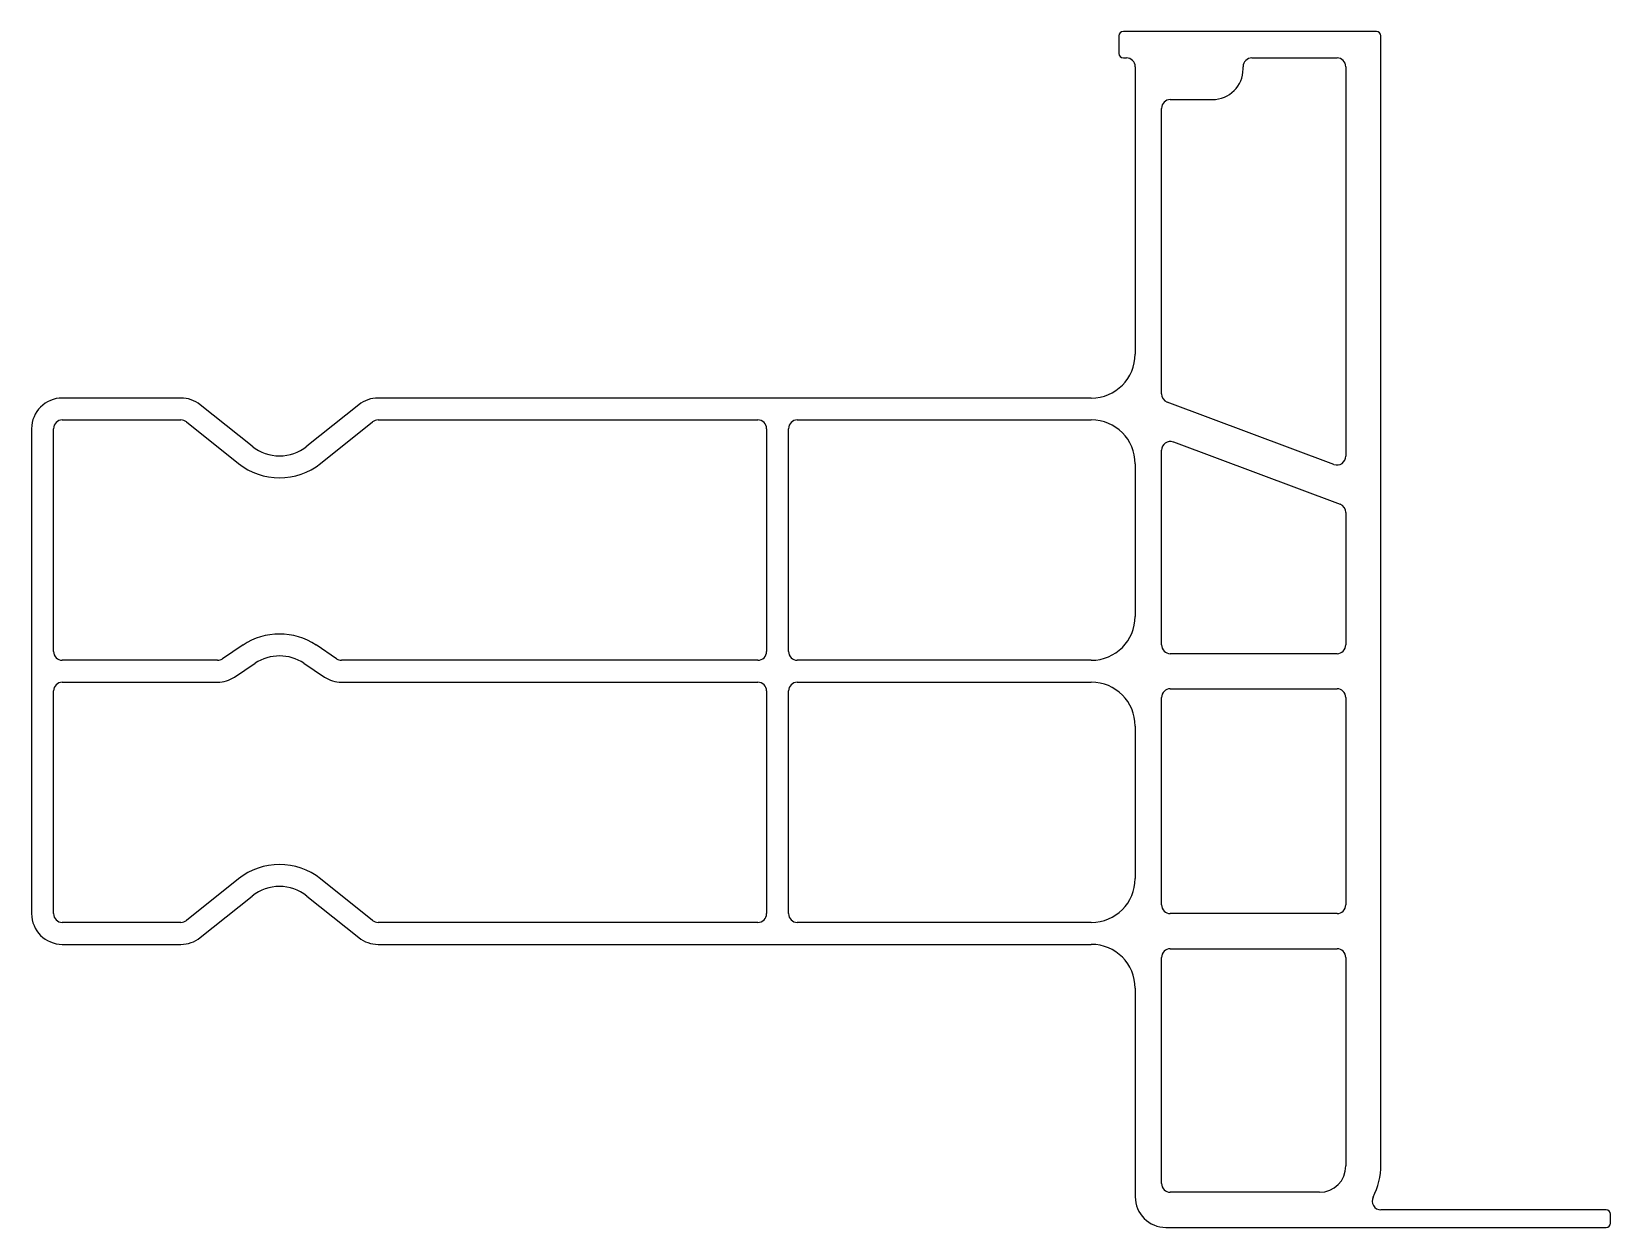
# Model space of a CAD drawing. Extents: x 1873 to 2053, y 2102 to 2238.
import ezdxf

# ---------------------------------------------------------------- set-up
doc = ezdxf.new("R2010")
doc.units = 0
doc.layers.get('0').update_dxf_attribs({"linetype": 'CONTINUOUS'})

msp = doc.modelspace()

# ---------------------------------------------------------------- linework, layer by layer
for p, q in [((2026.11, 2238.43), (1997.26, 2238.43)), ((1996.76, 2237.93), (1996.76, 2235.93)), ((2026.61, 2109.3), (2026.61, 2237.93)), ((1997.26, 2235.43), (1997.61, 2235.43)), ((1998.61, 2234.43), (1998.61, 2201.68)), ((2010.91, 2234.18), (2010.91, 2234.43)), ((2011.91, 2235.43), (2021.61, 2235.43)), ((2022.61, 2234.43), (2022.61, 2190.05)), ((2001.61, 2197.14), (2001.61, 2229.68)), ((2002.61, 2230.68), (2007.41, 2230.68)), ((1889.88, 2196.68), (1876.36, 2196.68)), ((1993.61, 2196.68), (1912.34, 2196.68)), ((1897.99, 2191.18), (1892.07, 2195.91)), ((1910.15, 2195.91), (1904.23, 2191.18)), ((2021.26, 2189.11), (2002.26, 2196.2)), ((1872.86, 2193.18), (1872.86, 2137.93)), ((1875.36, 2167.8), (1875.36, 2193.18)), ((1876.36, 2194.18), (1889.88, 2194.18)), ((1890.51, 2193.96), (1896.42, 2189.23)), ((1905.79, 2189.23), (1911.71, 2193.96)), ((1912.34, 2194.18), (1955.61, 2194.18)), ((1956.61, 2193.18), (1956.61, 2167.8)), ((1959.11, 2167.8), (1959.11, 2193.18)), ((1960.11, 2194.18), (1993.61, 2194.18)), ((2002.96, 2191.67), (2021.96, 2184.58)), ((2001.61, 2168.55), (2001.61, 2190.73)), ((1998.61, 2189.18), (1998.61, 2171.8)), ((2022.61, 2183.64), (2022.61, 2168.55)), ((1896.95, 2168.54), (1894.6, 2166.97)), ((1907.61, 2166.97), (1905.27, 2168.54)), ((1894.05, 2166.8), (1876.36, 2166.8)), ((1895.99, 2164.89), (1898.34, 2166.46)), ((1903.88, 2166.46), (1906.23, 2164.89)), ((1955.61, 2166.8), (1908.17, 2166.8)), ((1993.61, 2166.8), (1960.11, 2166.8)), ((2021.61, 2167.55), (2002.61, 2167.55)), ((1876.36, 2164.3), (1894.05, 2164.3)), ((1908.17, 2164.3), (1955.61, 2164.3)), ((1960.11, 2164.3), (1993.61, 2164.3)), ((1875.36, 2137.93), (1875.36, 2163.3)), ((1956.61, 2163.3), (1956.61, 2137.93)), ((1959.11, 2137.93), (1959.11, 2163.3)), ((2001.61, 2138.93), (2001.61, 2162.55)), ((2002.61, 2163.55), (2021.61, 2163.55)), ((2022.61, 2162.55), (2022.61, 2138.93)), ((1998.61, 2159.3), (1998.61, 2141.93)), ((1896.42, 2141.88), (1890.51, 2137.15)), ((1911.71, 2137.15), (1905.79, 2141.88)), ((1892.07, 2135.2), (1897.99, 2139.93)), ((1904.23, 2139.93), (1910.15, 2135.2)), ((2021.61, 2137.93), (2002.61, 2137.93)), ((1889.88, 2136.93), (1876.36, 2136.93)), ((1955.61, 2136.93), (1912.34, 2136.93)), ((1993.61, 2136.93), (1960.11, 2136.93)), ((1876.36, 2134.43), (1889.88, 2134.43)), ((1912.34, 2134.43), (1993.61, 2134.43)), ((2002.61, 2133.93), (2021.61, 2133.93)), ((2001.61, 2107.18), (2001.61, 2132.93)), ((2022.61, 2132.93), (2022.61, 2109.18)), ((1998.61, 2129.43), (1998.61, 2105.68)), ((2019.61, 2106.18), (2002.61, 2106.18)), ((2052.26, 2104.18), (2026.61, 2104.18)), ((2052.76, 2102.68), (2052.76, 2103.68)), ((2002.11, 2102.18), (2052.26, 2102.18))]:
    msp.add_line(p, q)
for centre, radius, start, end in [((1997.26, 2237.93), 0.5, 90, 180), ((2026.11, 2237.93), 0.5, 0, 90), ((1997.26, 2235.93), 0.5, 180, 270), ((1997.61, 2234.43), 1, 0, 90), ((2011.91, 2234.43), 1, 90, 180), ((2021.61, 2234.43), 1, 0, 90), ((2007.41, 2234.18), 3.5, 270, 360), ((2002.61, 2229.68), 1, 90, 180), ((1993.61, 2201.68), 5, 270, 0), ((1876.36, 2193.18), 3.5, 90, 180), ((1889.88, 2193.18), 3.5, 51.3404, 90.0004), ((1912.34, 2193.18), 3.5, 89.9996, 128.6596), ((2002.61, 2197.14), 1, 179.999, 249.5328), ((1876.36, 2193.18), 1, 90, 180), ((1889.88, 2193.18), 1, 51.3402, 90), ((1912.34, 2193.18), 1, 90, 128.6598), ((1955.61, 2193.18), 1, 0, 90), ((1960.11, 2193.18), 1, 90, 180), ((1993.61, 2189.18), 5, 0, 90), ((2002.61, 2190.73), 1, 69.5328, 180.0001), ((1901.11, 2195.08), 5, 231.3402, 308.6598), ((2021.61, 2190.05), 1, 249.5328, 0.0001), ((1901.11, 2195.08), 7.5, 231.3402, 308.6598), ((2021.61, 2183.64), 1, 359.999, 69.5328), ((1993.61, 2171.8), 5, 270, 0), ((1901.11, 2162.29), 7.5, 56.31, 123.69), ((1876.36, 2167.8), 1, 180, 270), ((1955.61, 2167.8), 1, 270, 0), ((1960.11, 2167.8), 1, 180, 270), ((2002.61, 2168.55), 1, 180, 270), ((2021.61, 2168.55), 1, 270, 0), ((1894.05, 2167.8), 1, 269.9993, 303.6905), ((1901.11, 2162.29), 5, 56.3099, 123.6901), ((1908.17, 2167.8), 1, 236.3095, 270.0007), ((1876.36, 2163.3), 1, 90, 180), ((1894.05, 2167.8), 3.5, 269.9995, 303.6898), ((1908.17, 2167.8), 3.5, 236.3102, 270.0005), ((1955.61, 2163.3), 1, 0, 90), ((1960.11, 2163.3), 1, 90, 180), ((1993.61, 2159.3), 5, 0, 90), ((2002.61, 2162.55), 1, 90, 180), ((2021.61, 2162.55), 1, 0, 90), ((1901.11, 2136.03), 7.5, 51.3402, 128.6598), ((1901.11, 2136.03), 5, 51.3402, 128.6598), ((1993.61, 2141.93), 5, 270, 0), ((1876.36, 2137.93), 3.5, 180, 270), ((1876.36, 2137.93), 1, 180, 270), ((1955.61, 2137.93), 1, 270, 360), ((1960.11, 2137.93), 1, 180, 270), ((2002.61, 2138.93), 1, 180, 270), ((2021.61, 2138.93), 1, 270, 360), ((1889.88, 2137.93), 1, 270, 308.6598), ((1912.34, 2137.93), 1, 231.3402, 270), ((1889.88, 2137.93), 3.5, 269.9996, 308.6596), ((1912.34, 2137.93), 3.5, 231.3404, 270.0004), ((1993.61, 2129.43), 5, 0, 90), ((2002.61, 2132.93), 1, 90, 180), ((2021.61, 2132.93), 1, 0, 90), ((2019.61, 2109.18), 3, 270, 0), ((2018.61, 2109.3), 8, 332.734, 0), ((2002.61, 2107.18), 1, 180, 270), ((2002.11, 2105.68), 3.5, 180, 270), ((2026.61, 2105.18), 1, 152.7335, 270), ((2052.26, 2103.68), 0.5, 0, 90), ((2052.26, 2102.68), 0.5, 270, 360)]:
    msp.add_arc(centre, radius, start, end)

doc.saveas('drawing.dxf')
